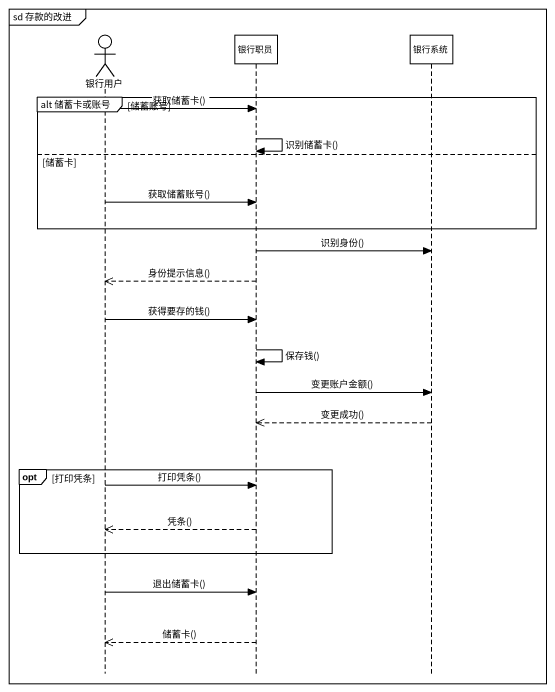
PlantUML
@startuml
mainframe sd 存款的改进
hide footbox
actor 银行用户
participant 银行职员
participant 银行系统

group alt 储蓄卡或账号 [储蓄账号]
  银行用户 -> 银行职员 : 获取储蓄卡()
  银行职员 -> 银行职员 : 识别储蓄卡()
else 储蓄卡
  银行用户 -> 银行职员 : 获取储蓄账号()
end
银行职员 -> 银行系统 : 识别身份()
银行职员 -->> 银行用户 : 身份提示信息()
银行用户 -> 银行职员 : 获得要存的钱()
银行职员 -> 银行职员 : 保存钱()
银行职员 -> 银行系统 : 变更账户金额()
银行系统 -->> 银行职员 : 变更成功()
opt 打印凭条
  银行用户 -> 银行职员 : 打印凭条()
  银行职员 -->> 银行用户 : 凭条()
end
银行用户 -> 银行职员 : 退出储蓄卡()
银行职员 -->> 银行用户 : 储蓄卡()
@enduml
